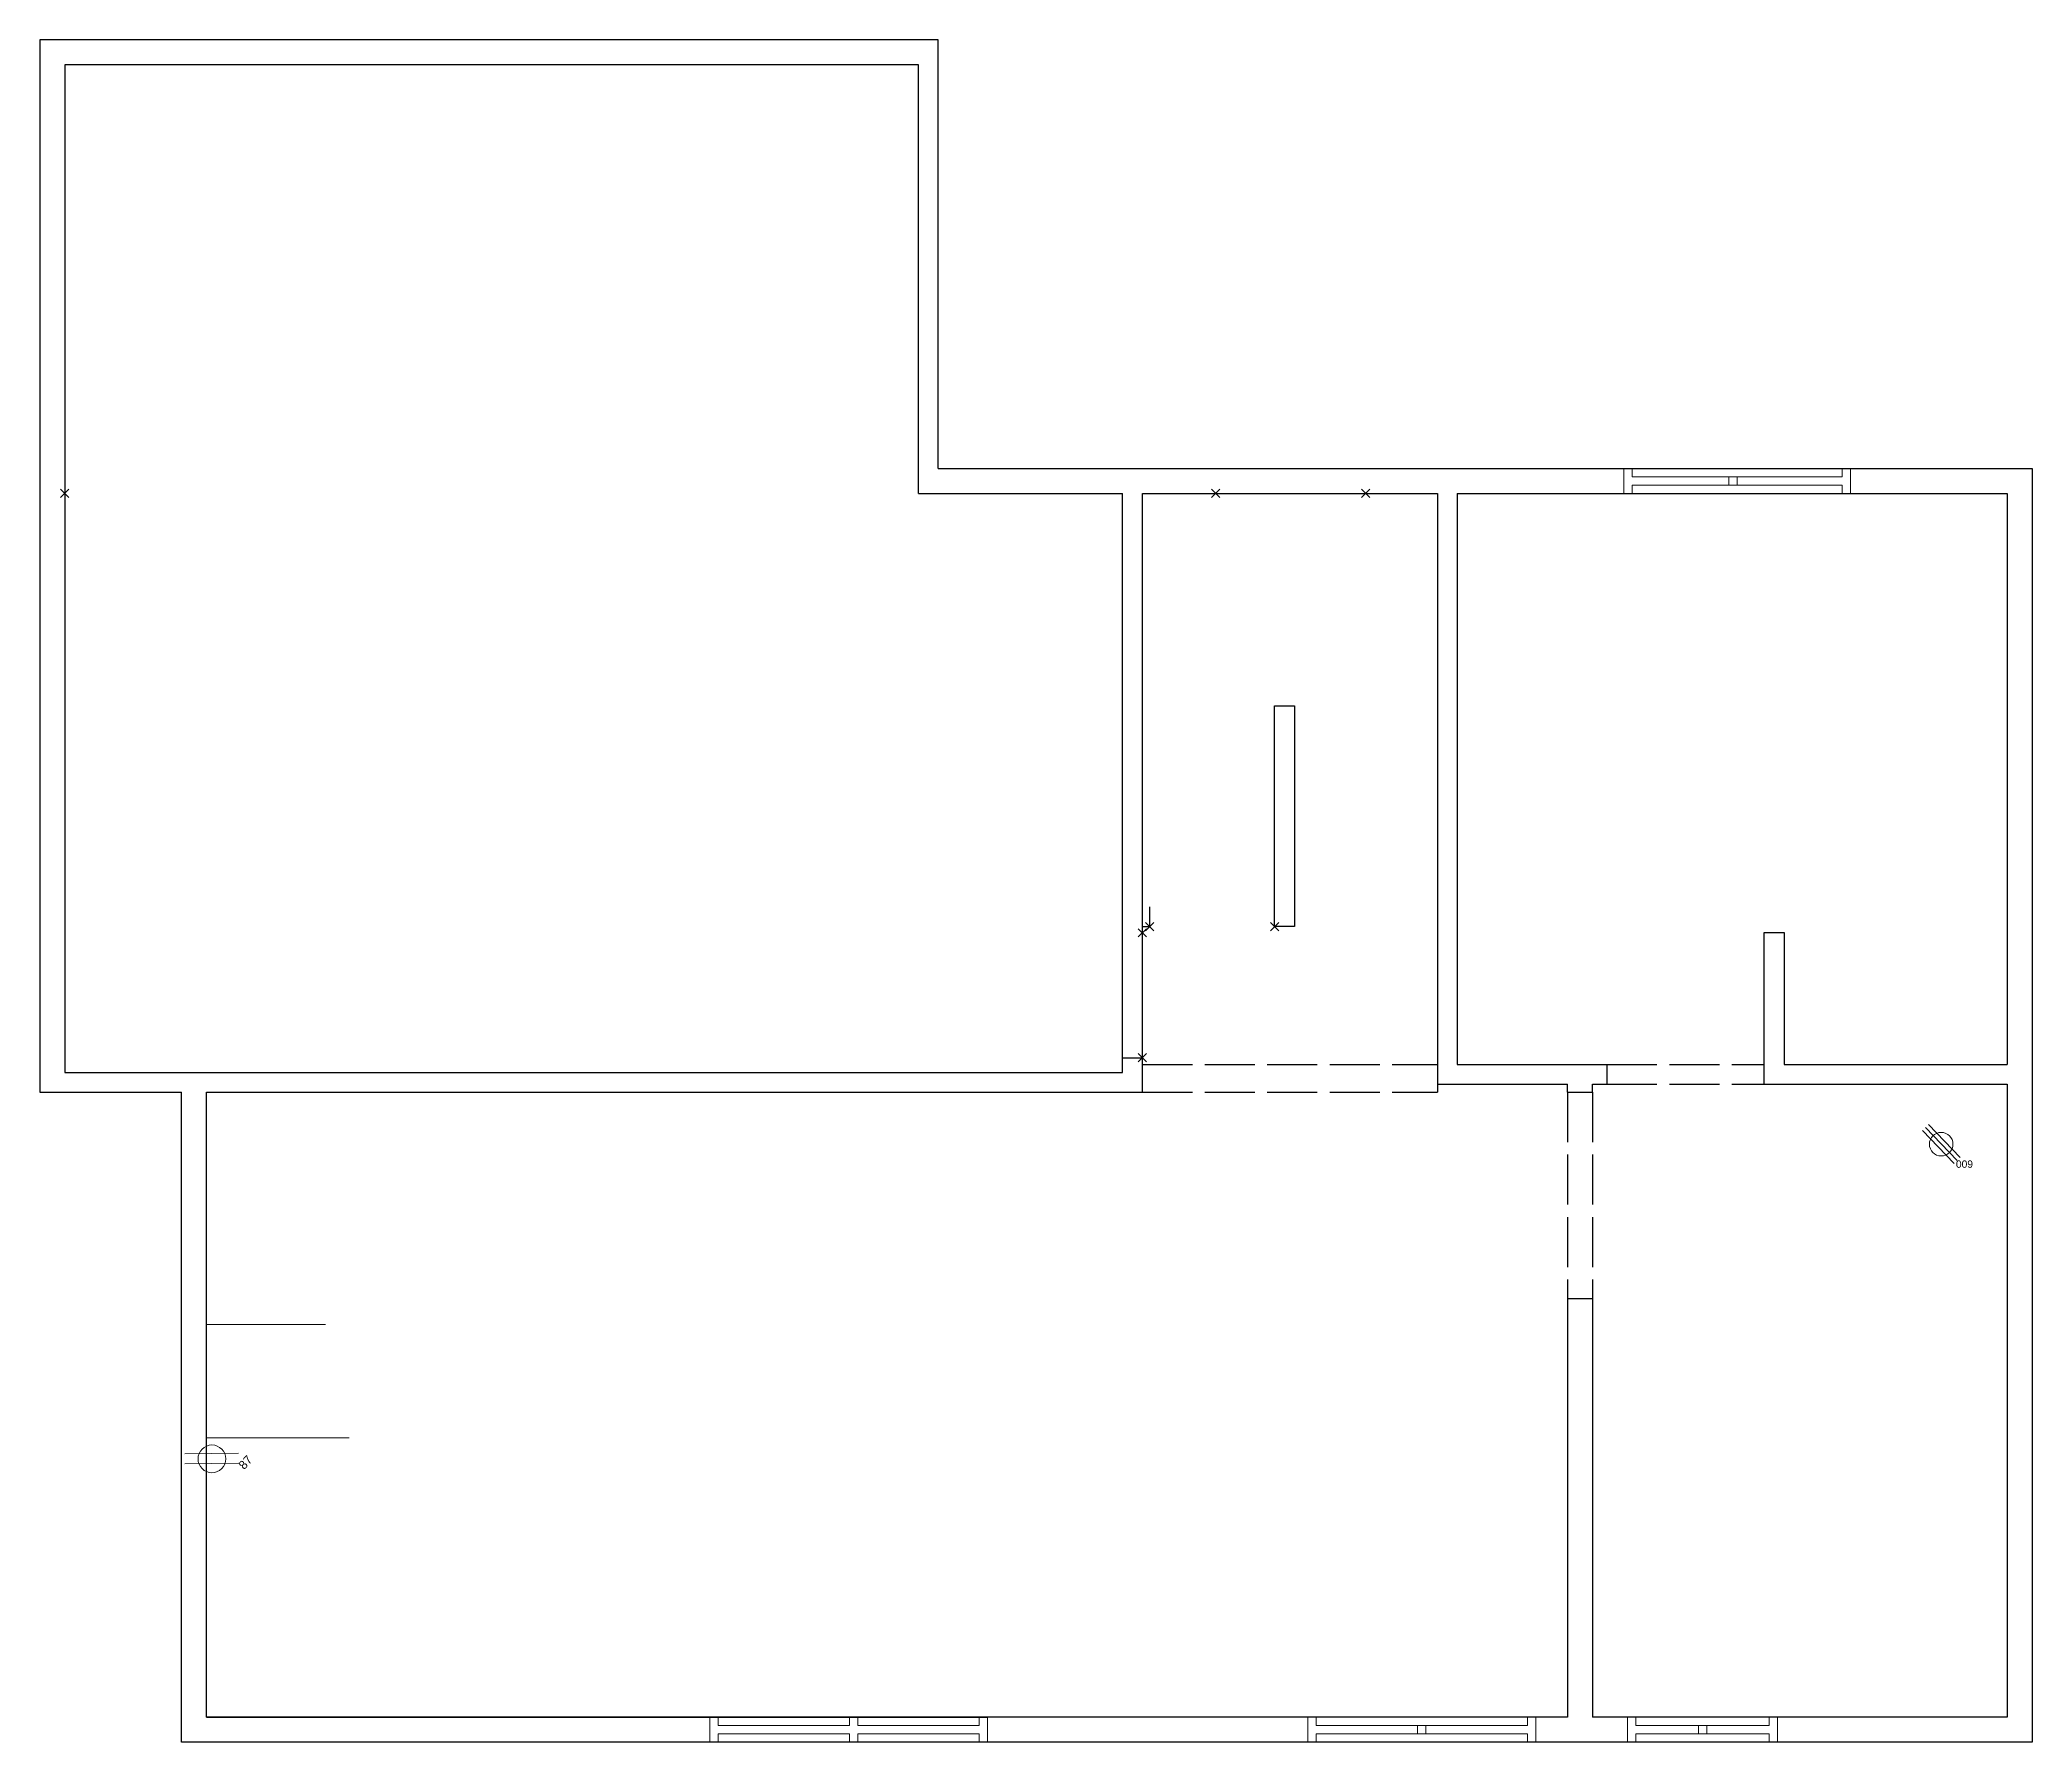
# Model space of a CAD drawing. Header units: inches. Extents: x -37 to 442, y 0 to 409.
import ezdxf
from ezdxf.enums import TextEntityAlignment as Align

# ---------------------------------------------------------------- set-up
doc = ezdxf.new("R2010")
doc.units = ezdxf.units.IN
doc.header["$MEASUREMENT"] = 0
doc.header["$PDMODE"] = 3
doc.linetypes.add('ACAD_ISO02W100', pattern=[15, 12, -3])
doc.layers.get('0').update_dxf_attribs({"color": 5})
doc.layers.add('A100-Walls', color=7, linetype='Continuous')
doc.layers.add('A101-Windows', color=7, linetype='Continuous', lineweight=9)
doc.layers.add('E101-Duplex', color=7, linetype='Continuous', lineweight=9)
doc.layers.get('0').off()
doc.styles.add('Dimtext', font='Arial.ttf', dxfattribs={"height": 0.3125})

# ---------------------------------------------------------------- blocks, each defined once
blk = doc.blocks.new('patio-door')
at = {"layer": 'A101-Windows'}
blk.add_lwpolyline([(188.84, 0.21), (188.84, 2.18), (159.73, 2.18), (159.73, 0.17), (157.72, 0.17), (157.72, 2.18), (126.23, 2.18), (126.23, 0.17), (124.22, 0.17), (124.22, 6.21), (126.23, 6.21), (126.23, 4.2), (157.72, 4.2), (157.72, 6.21), (159.73, 6.21), (159.73, 4.2), (188.84, 4.2), (188.84, 6.21), (190.84, 6.21), (190.84, 0.21)], close=True, dxfattribs=at)
blk = doc.blocks.new('window-downstairs-bathroom')
at = {"layer": 'A101-Windows'}
for p, q in [((361.5, 4.21), (361.5, 2.21)), ((363.5, 4.21), (363.5, 2.21))]:
    blk.add_line(p, q, dxfattribs=at)
blk.add_lwpolyline([(378.5, 4.21), (346.5, 4.21), (346.5, 6.21), (344.5, 6.21), (344.5, 0.21), (346.5, 0.21), (346.5, 2.21), (378.5, 2.21), (378.5, 0.21), (380.5, 0.21), (380.5, 6.21), (378.5, 6.21)], close=True, dxfattribs=at)
blk = doc.blocks.new('window-family-room')
at = {"layer": 'A101-Windows'}
for p, q in [((294.09, 4.21), (294.09, 2.21)), ((296.09, 4.21), (296.09, 2.21))]:
    blk.add_line(p, q, dxfattribs=at)
blk.add_lwpolyline([(269.72, 0.21), (269.72, 2.21), (320.47, 2.21), (320.47, 0.21), (322.47, 0.21), (322.47, 6.21), (320.47, 6.21), (320.47, 4.21), (269.72, 4.21), (269.72, 6.21), (267.72, 6.21), (267.72, 0.21)], close=True, dxfattribs=at)
blk = doc.blocks.new('window')
at = {"layer": 'A101-Windows'}
for p, q in [((368.81, 301.96), (368.81, 303.96)), ((370.81, 301.96), (370.81, 303.96))]:
    blk.add_line(p, q, dxfattribs=at)
blk.add_lwpolyline([(396, 305.96), (398, 305.96), (398, 299.96), (396, 299.96), (396, 301.96), (345.62, 301.96), (345.62, 299.96), (343.62, 299.96), (343.62, 305.96), (345.62, 305.96), (345.62, 303.96), (396, 303.96)], close=True, dxfattribs=at)
blk = doc.blocks.new('window-master-bedroom')
at = {"layer": 'A101-Windows'}
blk.add_blockref('window', (0, 0), dxfattribs=at)
blk = doc.blocks.new('*U6')
at = {"layer": 'E101-Duplex'}
for p, q in [((31.287, 125.637), (30.615, 126.34)), ((31.417, 125.761), (30.745, 126.465)), ((31.547, 125.885), (30.876, 126.589)), ((31.287, 125.637), (31.959, 124.933)), ((31.417, 125.761), (32.089, 125.057)), ((31.547, 125.885), (32.219, 125.182))]:
    blk.add_line(p, q, dxfattribs=at)
blk.add_circle((31.412, 125.751), 0.501, dxfattribs=at)
at = {"style": 'Dimtext'}
blk.add_attdef('ID', text='', height=0.312, dxfattribs=at).set_placement((32.4, 124.905), align=Align.MIDDLE_CENTER)
blk = doc.blocks.new('duplex-120v')
at = {"layer": 'E101-Duplex'}
for p, q in [((31.287, 125.637), (30.615, 126.34)), ((31.547, 125.885), (30.876, 126.589)), ((31.287, 125.637), (31.959, 124.933)), ((31.547, 125.885), (32.219, 125.182))]:
    blk.add_line(p, q, dxfattribs=at)
blk.add_circle((31.412, 125.751), 0.501, dxfattribs=at)
at = {"style": 'Dimtext'}
blk.add_attdef('ID', text='', height=0.312, dxfattribs=at).set_placement((32.145, 124.775), align=Align.MIDDLE_CENTER)

msp = doc.modelspace()

# ---------------------------------------------------------------- linework, layer by layer
at = {"layer": 'A100-Walls'}
for p, q in [((179.03, 408.83), (-36.63, 408.83)), ((-36.63, 408.83), (-36.63, 156.21)), ((179.03, 305.96), (179.03, 408.83)), ((-30.63, 402.83), (-30.63, 160.96)), ((174.28, 402.83), (-30.63, 402.83)), ((174.28, 299.96), (174.28, 402.83)), ((179.03, 305.96), (441.62, 305.96)), ((441.62, 305.96), (441.62, 0.21)), ((174.28, 299.96), (223.28, 299.96)), ((223.28, 160.96), (223.28, 299.96)), ((228.03, 156.21), (228.03, 299.96)), ((228.03, 299.96), (298.87, 299.96)), ((245.66, 299.96), (245.66, 299.96)), ((281.66, 299.96), (281.66, 299.96)), ((298.87, 299.96), (298.87, 156.21)), ((303.62, 299.96), (303.62, 162.86)), ((303.62, 299.96), (435.62, 299.96)), ((435.62, 299.96), (435.62, 162.86)), ((259.78, 195.95), (259.78, 248.95)), ((259.78, 248.95), (264.53, 248.95)), ((264.53, 248.95), (264.53, 195.95)), ((229.78, 200.71), (229.78, 195.96)), ((228.03, 195.96), (229.78, 195.96)), ((264.53, 195.95), (259.78, 195.95)), ((377.31, 158.11), (377.31, 194.52)), ((377.31, 194.52), (382.06, 194.52)), ((382.06, 194.52), (382.06, 162.86)), ((223.28, 164.46), (228.03, 164.46)), ((303.62, 162.86), (339.56, 162.86)), ((339.56, 162.86), (339.56, 158.11)), ((382.06, 162.86), (435.62, 162.86)), ((-30.63, 160.96), (223.28, 160.96)), ((298.87, 158.11), (330.09, 158.11)), ((330.09, 156.21), (330.09, 158.11)), ((336.09, 156.21), (336.09, 158.11)), ((336.09, 158.11), (339.56, 158.11)), ((377.31, 158.11), (435.62, 158.11)), ((435.62, 158.11), (435.62, 6.21)), ((-36.63, 156.21), (-2.66, 156.21)), ((-2.66, 0.21), (-2.66, 156.21)), ((3.34, 6.21), (3.34, 156.21)), ((3.34, 156.21), (228.03, 156.21)), ((3.34, 156.21), (228.03, 156.21)), ((330.09, 156.21), (336.09, 156.21)), ((330.09, 106.64), (336.09, 106.64)), ((330.09, 106.64), (330.09, 6.21)), ((336.09, 106.64), (336.09, 6.21)), ((330.09, 6.21), (3.34, 6.21)), ((3.34, 6.21), (124.22, 6.21)), ((124.22, 6.21), (190.84, 6.21)), ((435.62, 6.21), (336.09, 6.21)), ((441.62, 0.21), (-2.66, 0.21))]:
    msp.add_line(p, q, dxfattribs=at)
at = {"layer": 'A100-Walls', "linetype": 'ACAD_ISO02W100'}
for p, q in [((228.03, 162.83), (298.87, 162.83)), ((339.56, 162.86), (377.31, 162.86)), ((339.56, 158.11), (377.31, 158.11)), ((228.03, 156.21), (298.87, 156.21)), ((330.09, 156.21), (330.09, 106.64)), ((336.09, 156.21), (336.09, 106.64))]:
    msp.add_line(p, q, dxfattribs=at)
at = {"layer": 'A100-Walls'}
for p in [(-30.63, 299.96), (245.66, 299.96), (281.66, 299.96), (229.78, 195.96), (259.78, 195.96), (228.03, 194.46), (228.03, 164.46)]:
    msp.add_point(p, dxfattribs=at)
at = {"layer": 'E101-Duplex'}
for p, q in [((3.34, 6.21), (3.34, 100.46)), ((3.34, 100.46), (31.91, 100.46)), ((3.34, 6.21), (3.34, 73.21)), ((3.34, 73.21), (37.59, 73.21)), ((3.34, 6.21), (3.34, 67.71))]:
    msp.add_line(p, q, dxfattribs=at)

# ---------------------------------------------------------------- block references
at = {"layer": 'A101-Windows'}
for name in ['window-master-bedroom', 'patio-door', 'window-family-room', 'window-downstairs-bathroom']:
    msp.add_blockref(name, (0, 0), dxfattribs=at)
at = {"layer": 'E101-Duplex', "xscale": 5.649801618924775, "yscale": 5.649801618924775, "zscale": 5.649801618924775}
msp.add_blockref('*U6', (242.32, -566.75), dxfattribs=at).add_auto_attribs({'ID': '009'})
at = {"layer": 'E101-Duplex', "xscale": 6.64405128618488, "yscale": 6.64405128618488, "zscale": 6.64405128618488, "rotation": 47.09349083800264}
msp.add_blockref('duplex-120v', (474.56, -653.49), dxfattribs=at).add_auto_attribs({'ID': '87'})

doc.saveas('drawing.dxf')
